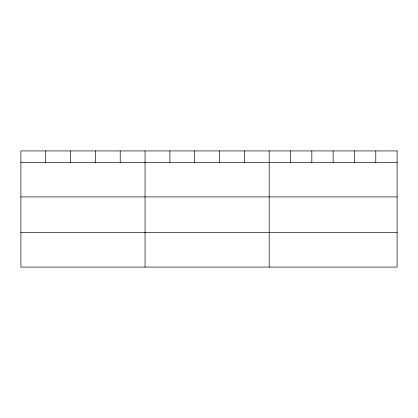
<?xml version="1.0" encoding="UTF-8"?>
<svg xmlns="http://www.w3.org/2000/svg" width="418" height="418" viewBox="0 0 418 418"><rect width="100%" height="100%" fill="white"/><g stroke="black" fill="none" stroke-linecap="round" stroke-linejoin="round"><path stroke-width="0.63" d="M20.9 162.356L397.1 162.356M20.9 196.915L397.1 196.915M20.9 232.518L397.1 232.518M375.782 150.924L375.782 162.356M354.464 150.924L354.464 162.356M333.146 150.924L333.146 162.356M311.828 150.924L311.828 162.356M290.51 150.924L290.51 162.356M269.192 150.924L269.192 267.076M244.363 150.924L244.363 162.356M219.534 150.924L219.534 162.356M194.704 150.924L194.704 162.356M169.875 150.924L169.875 162.356M145.046 150.924L145.046 267.076M120.217 150.924L120.217 162.356M95.388 150.924L95.388 162.356M70.558 150.924L70.558 162.356M45.729 150.924L45.729 162.356M397.1 150.924L20.9 150.924L20.9 267.076L397.1 267.076L397.1 150.924"/></g></svg>
